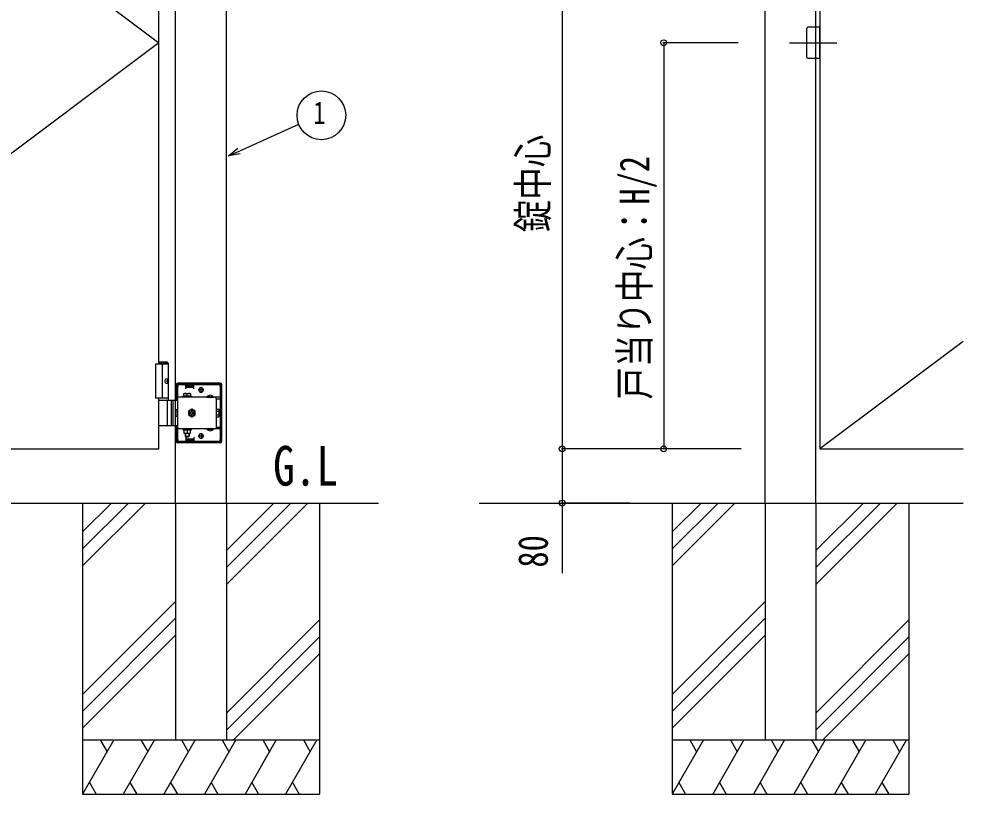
# Model space of a CAD drawing. Units: millimetres, scale not verified. Extents: x -4205 to 4205, y -2970 to 2970.
# Drawn here: x -818 to 577, y -261 to 884 of the extents above; entities that cross this region are included whole.
import ezdxf
from ezdxf.enums import TextEntityAlignment as Align

# ---------------------------------------------------------------- set-up
doc = ezdxf.new("R2010")
doc.units = ezdxf.units.MM
doc.header["$LTSCALE"] = 12
for name, color, linetype in [('0-2_USER1', 3, 'Continuous'), ('0-3_YKK_A1', 4, 'Continuous'), ('0-4_YKK_D', 6, 'Continuous')]:
    doc.layers.add(name, color=color, linetype=linetype)
doc.styles.add('ＭＳ ゴシック', font='')
doc.styles.get('ＭＳ ゴシック').set_extended_font_data('MS Gothic')

msp = doc.modelspace()

# ---------------------------------------------------------------- linework, layer by layer
at = {"layer": '0-3_YKK_A1'}
for p, q in [((-586.31, 169.18), (-586.31, 1465.68)), ((-511.31, 169.18), (-511.31, 1465.68)), ((284.86, 169.18), (284.86, 1465.68)), ((359.86, 169.18), (359.86, 1465.68)), ((-611.31, 374.18), (-611.31, 1324.18)), ((345.86, 869.18), (345.86, 829.18)), ((320.86, 849.18), (390.86, 849.18)), ((348.86, 826.18), (365.86, 826.18)), ((577.36, 407.8), (365.86, 249.18)), ((-598.81, 377.18), (-611.31, 377.18)), ((-598.81, 377.18), (-596.81, 375.18)), ((-596.81, 375.18), (-611.31, 375.18)), ((-606.31, 374.18), (-606.31, 324.18)), ((-596.81, 321.18), (-596.81, 375.18)), ((-599.12, 349.6), (-598.53, 349.6)), ((-598.1, 351.28), (-597.51, 351.28)), ((-599.12, 348.76), (-598.53, 348.76)), ((-598.1, 347.08), (-597.51, 347.08)), ((-585.31, 321.18), (-585.31, 344.18)), ((-583.81, 321.18), (-583.81, 344.18)), ((-520.31, 346.18), (-583.31, 346.18)), ((-520.31, 344.68), (-583.31, 344.68)), ((-583.31, 263.18), (-583.31, 341.18)), ((-582.81, 344.68), (-582.81, 346.18)), ((-580.31, 344.18), (-571.31, 344.18)), ((-574.81, 344.68), (-574.81, 346.18)), ((-571.31, 337.68), (-571.31, 344.18)), ((-571.31, 343.18), (-559.31, 343.18)), ((-571.31, 340.18), (-559.31, 340.18)), ((-570.31, 341.68), (-570.31, 344.68)), ((-560.31, 341.68), (-570.31, 341.68)), ((-560.31, 341.68), (-560.31, 344.68)), ((-559.31, 337.68), (-559.31, 344.18)), ((-559.31, 344.18), (-523.31, 344.18)), ((-544.81, 336.18), (-552.81, 336.18)), ((-552.06, 335.93), (-552.06, 336.43)), ((-548.81, 332.18), (-548.81, 340.18)), ((-545.56, 335.93), (-545.56, 336.43)), ((-520.31, 341.18), (-520.31, 322.88)), ((-519.81, 260.18), (-519.81, 344.18)), ((-518.31, 260.18), (-518.31, 344.18)), ((-596.81, 324.18), (-616.31, 324.18)), ((-611.31, 321.18), (-586.31, 321.18)), ((-592.81, 321.18), (-592.81, 283.18)), ((-590.31, 321.18), (-590.31, 283.18)), ((-586.31, 321.18), (-583.31, 321.18)), ((-583.81, 322.88), (-585.31, 322.88)), ((-520.31, 325.38), (-583.31, 325.38)), ((-575.56, 326.98), (-563.06, 326.98)), ((-575.56, 325.38), (-575.56, 326.98)), ((-563.06, 325.38), (-575.56, 325.38)), ((-574.31, 330.98), (-564.31, 330.98)), ((-574.31, 326.98), (-574.31, 330.98)), ((-564.31, 326.98), (-574.31, 326.98)), ((-569.31, 326.98), (-569.31, 330.54)), ((-564.31, 330.98), (-564.31, 326.98)), ((-563.06, 326.98), (-563.06, 325.38)), ((-540.06, 325.88), (-530.56, 325.88)), ((-540.06, 325.88), (-540.06, 325.38)), ((-540.06, 325.38), (-530.56, 325.38)), ((-537.66, 327.88), (-536.45, 325.4)), ((-536.45, 325.4), (-535.31, 324.8)), ((-534.16, 325.4), (-535.31, 324.8)), ((-532.96, 327.88), (-534.16, 325.4)), ((-530.56, 325.88), (-530.56, 325.38)), ((-526.31, 322.88), (-526.31, 325.38)), ((-526.31, 322.88), (-520.31, 322.88)), ((-526.31, 322.88), (-526.31, 281.48)), ((-598.5, 284.68), (-598.5, 319.68)), ((-562.31, 307.95), (-567.31, 305.06)), ((-557.31, 305.06), (-562.31, 307.95)), ((-526.01, 307.95), (-522.46, 307.95)), ((-526.01, 296.4), (-526.01, 307.95)), ((-522.01, 307.18), (-522.46, 307.95)), ((-522.01, 307.18), (-522.01, 297.18)), ((-567.31, 305.06), (-567.31, 299.29)), ((-567.31, 299.29), (-562.31, 296.4)), ((-565.46, 301.58), (-564.22, 301.58)), ((-562.91, 305.33), (-562.91, 304.09)), ((-561.71, 305.33), (-562.91, 305.33)), ((-562.91, 300.26), (-562.91, 299.03)), ((-562.31, 296.4), (-557.31, 299.29)), ((-561.71, 304.09), (-561.71, 305.33)), ((-559.16, 302.78), (-560.4, 302.78)), ((-560.4, 301.58), (-559.16, 301.58)), ((-559.16, 301.58), (-559.16, 302.78)), ((-557.31, 299.29), (-557.31, 305.06)), ((-526.01, 306.08), (-526.31, 306.08)), ((-526.01, 298.28), (-526.31, 298.28)), ((-526.01, 298.28), (-526.01, 306.08)), ((-526.01, 305.06), (-522.46, 305.06)), ((-526.01, 299.29), (-522.46, 299.29)), ((-526.01, 296.4), (-522.46, 296.4)), ((-522.01, 297.18), (-522.46, 296.4)), ((-586.31, 283.18), (-611.31, 283.18)), ((-583.31, 283.18), (-586.31, 283.18)), ((-585.31, 260.18), (-585.31, 283.18)), ((-583.81, 281.48), (-585.31, 281.48)), ((-583.81, 260.18), (-583.81, 283.18)), ((-536.45, 278.95), (-535.31, 279.55)), ((-534.16, 278.95), (-535.31, 279.55)), ((-526.31, 281.48), (-526.31, 278.98)), ((-526.31, 281.48), (-520.31, 281.48)), ((-520.31, 281.48), (-520.31, 263.18)), ((-520.31, 278.98), (-583.31, 278.98)), ((-563.06, 278.98), (-575.56, 278.98)), ((-575.56, 278.98), (-575.56, 277.38)), ((-575.56, 277.38), (-563.06, 277.38)), ((-574.31, 277.38), (-574.31, 272.38)), ((-564.31, 277.38), (-574.31, 277.38)), ((-574.31, 272.38), (-564.31, 272.38)), ((-572.51, 278.98), (-572.51, 277.38)), ((-572.31, 272.38), (-572.31, 267.98)), ((-572.31, 267.98), (-566.31, 267.98)), ((-572.31, 267.98), (-571.31, 266.98)), ((-571.77, 272.38), (-571.77, 267.44)), ((-571.31, 266.98), (-567.31, 266.98)), ((-571.31, 266.68), (-571.31, 260.18)), ((-569.31, 277.38), (-569.31, 272.81)), ((-566.31, 267.98), (-567.31, 266.98)), ((-566.85, 272.38), (-566.85, 267.44)), ((-566.31, 272.38), (-566.31, 267.98)), ((-566.11, 278.98), (-566.11, 277.38)), ((-564.31, 272.38), (-564.31, 277.38)), ((-563.06, 277.38), (-563.06, 278.98)), ((-559.31, 266.68), (-559.31, 260.18)), ((-544.81, 268.18), (-552.81, 268.18)), ((-552.06, 268.43), (-552.06, 267.93)), ((-548.81, 272.18), (-548.81, 264.18)), ((-545.56, 268.43), (-545.56, 267.93)), ((-540.06, 278.98), (-530.56, 278.98)), ((-540.06, 278.47), (-540.06, 278.98)), ((-540.06, 278.47), (-530.56, 278.47)), ((-537.66, 276.47), (-536.45, 278.95)), ((-532.96, 276.47), (-534.16, 278.95)), ((-530.56, 278.47), (-530.56, 278.98)), ((-520.31, 259.68), (-583.31, 259.68)), ((-520.31, 258.18), (-583.31, 258.18)), ((-582.81, 258.18), (-582.81, 259.68)), ((-571.31, 260.18), (-580.31, 260.18)), ((-574.81, 258.18), (-574.81, 259.68)), ((-571.31, 264.18), (-559.31, 264.18)), ((-571.31, 261.18), (-559.31, 261.18)), ((-570.31, 262.68), (-570.31, 259.68)), ((-560.31, 262.68), (-570.31, 262.68)), ((-560.31, 262.68), (-560.31, 259.68)), ((-523.31, 260.18), (-559.31, 260.18)), ((-2213.31, 169.18), (-286.59, 169.18)), ((-723.81, 169.18), (-723.81, -260.82)), ((-681.02, 169.18), (-723.81, 126.38)), ((-656.02, 169.18), (-723.81, 101.38)), ((-631.02, 169.18), (-723.81, 76.38)), ((-586.31, 169.18), (-586.31, -180.82)), ((-511.31, 169.18), (-511.31, -180.82)), ((-441.02, 169.18), (-511.31, 98.88)), ((-416.02, 169.18), (-511.31, 73.88)), ((-391.02, 169.18), (-511.31, 48.88)), ((-373.81, 169.18), (-373.81, -260.82)), ((-137.92, 169.18), (577.36, 169.18)), ((147.36, 169.18), (147.36, -260.82)), ((190.15, 169.18), (147.36, 126.38)), ((215.15, 169.18), (147.36, 101.38)), ((240.15, 169.18), (147.36, 76.38)), ((284.86, 169.18), (284.86, -180.82)), ((359.86, 169.18), (359.86, -180.82)), ((430.15, 169.18), (359.86, 98.88)), ((455.15, 169.18), (359.86, 73.88)), ((480.15, 169.18), (359.86, 48.88)), ((497.36, 169.18), (497.36, -260.82)), ((-586.31, 23.88), (-723.81, -113.62)), ((284.86, 23.88), (147.36, -113.62)), ((-586.31, -1.12), (-723.81, -138.62)), ((-511.31, -141.12), (-373.81, -3.62)), ((284.86, -1.12), (147.36, -138.62)), ((359.86, -141.12), (497.36, -3.62)), ((-723.81, -163.62), (-586.31, -26.12)), ((147.36, -163.62), (284.86, -26.12)), ((-373.81, -28.62), (-511.31, -166.12)), ((497.36, -28.62), (359.86, -166.12)), ((-373.81, -53.62), (-501.02, -180.82)), ((497.36, -53.62), (370.15, -180.82)), ((-723.81, -180.82), (-373.81, -180.82)), ((-677.62, -180.82), (-723.81, -260.82)), ((-697.62, -180.82), (-687.62, -198.15)), ((-617.62, -180.82), (-663.81, -260.82)), ((-637.62, -180.82), (-627.62, -198.15)), ((-557.62, -180.82), (-603.81, -260.82)), ((-586.31, -180.82), (-511.31, -180.82)), ((-577.62, -180.82), (-567.62, -198.15)), ((-497.62, -180.82), (-543.81, -260.82)), ((-517.62, -180.82), (-507.62, -198.15)), ((-437.62, -180.82), (-483.81, -260.82)), ((-457.62, -180.82), (-447.62, -198.15)), ((-377.62, -180.82), (-423.81, -260.82)), ((-397.62, -180.82), (-387.62, -198.15)), ((147.36, -180.82), (497.36, -180.82)), ((193.55, -180.82), (147.36, -260.82)), ((173.55, -180.82), (183.55, -198.15)), ((253.55, -180.82), (207.36, -260.82)), ((233.55, -180.82), (243.55, -198.15)), ((313.55, -180.82), (267.36, -260.82)), ((284.86, -180.82), (359.86, -180.82)), ((293.55, -180.82), (303.55, -198.15)), ((373.55, -180.82), (327.36, -260.82)), ((353.55, -180.82), (363.55, -198.15)), ((433.55, -180.82), (387.36, -260.82)), ((413.55, -180.82), (423.55, -198.15)), ((493.55, -180.82), (447.36, -260.82)), ((473.55, -180.82), (483.55, -198.15)), ((-713.81, -243.5), (-703.81, -260.82)), ((-653.81, -243.5), (-643.81, -260.82)), ((-593.81, -243.5), (-583.81, -260.82)), ((-533.81, -243.5), (-523.81, -260.82)), ((-473.81, -243.5), (-463.81, -260.82)), ((-413.81, -243.5), (-403.81, -260.82)), ((157.36, -243.5), (167.36, -260.82)), ((217.36, -243.5), (227.36, -260.82)), ((277.36, -243.5), (287.36, -260.82)), ((337.36, -243.5), (347.36, -260.82)), ((397.36, -243.5), (407.36, -260.82)), ((457.36, -243.5), (467.36, -260.82)), ((-723.81, -260.82), (-373.81, -260.82)), ((147.36, -260.82), (497.36, -260.82))]:
    msp.add_line(p, q, dxfattribs=at)
for points in [[(-611.31, 1449.18), (-1411.31, 1449.18), (-1411.31, 249.18), (-611.31, 249.18), (-611.31, 324.18)], [(-1411.31, 1449.18), (-611.31, 849.18), (-1411.31, 249.18)], [(577.36, 1449.18), (365.86, 1449.18), (365.86, 249.18), (577.36, 249.18)], [(365.86, 826.18), (365.86, 872.18), (348.86, 872.18)], [(-596.81, 374.18), (-616.31, 374.18), (-616.31, 324.18)], [(-598.53, 349.6), (-598.41, 349.61), (-598.3, 349.66), (-598.2, 349.74), (-598.12, 349.84), (-598.05, 349.97), (-598.01, 350.11), (-597.99, 350.27), (-597.99, 350.44)], [(-597.4, 350.44), (-597.37, 350.27), (-597.32, 350.11), (-597.26, 349.97), (-597.18, 349.84), (-597.08, 349.74), (-597.02, 349.69)], [(-597.99, 347.92), (-597.99, 348.08), (-598.01, 348.24), (-598.05, 348.38), (-598.12, 348.51), (-598.2, 348.61), (-598.3, 348.69), (-598.41, 348.74), (-598.53, 348.76)], [(-597.02, 348.66), (-597.08, 348.61), (-597.18, 348.51), (-597.26, 348.38), (-597.32, 348.24), (-597.37, 348.08), (-597.4, 347.92)], [(-583.31, 297.08), (-585.31, 297.08), (-585.31, 307.28), (-583.31, 307.28)], [(-564.22, 302.78), (-565.46, 302.78), (-565.46, 301.58)], [(-562.91, 299.03), (-561.71, 299.03), (-561.71, 300.26)]]:
    msp.add_lwpolyline(points, dxfattribs=at)
for centre, radius, start, end in [((348.86, 869.18), 3, 90, 180), ((348.86, 829.18), 3, 180, 270), ((-583.31, 344.18), 2, 90, 180), ((-583.31, 344.18), 0.5, 90, 180), ((-580.31, 341.18), 3, 90, 180), ((-548.81, 336.43), 3.25, 0, 180), ((-548.81, 335.93), 3.25, 180, 0), ((-523.31, 341.18), 3, 0, 90), ((-520.31, 344.18), 2, 0, 90), ((-520.31, 344.18), 0.5, 0, 90), ((-600, 319.68), 1.5, 0, 90), ((-571.81, 323.54), 7.43, 70.34714, 109.65286), ((-566.81, 323.54), 7.43, 70.34714, 109.65286), ((-535.31, 322.6), 5.77, 34.65097, 145.34903), ((-562.31, 302.18), 5, 76.88299, 190.15922), ((-562.31, 302.18), 5, 190.15922, 76.88299), ((-524.56, 306.51), 2.56, 325.61575, 34.38425), ((-562.31, 302.18), 4.3, 83.27178, 183.77043), ((-562.31, 302.18), 4.3, 183.77043, 83.27178), ((-564.22, 304.09), 1.31, 270, 0), ((-564.22, 300.26), 1.31, 0, 90), ((-560.4, 304.09), 1.31, 180, 270), ((-560.4, 300.26), 1.31, 90, 180), ((-531.56, 302.18), 9.55, 342.41205, 17.58795), ((-524.56, 297.84), 2.56, 325.61575, 34.38425), ((-600, 284.68), 1.5, 270, 0), ((-571.81, 279.81), 7.43, 250.34714, 289.65286), ((-566.81, 279.81), 7.43, 250.34714, 289.65286), ((-548.81, 268.43), 3.25, 0, 180), ((-548.81, 267.93), 3.25, 180, 0), ((-535.31, 281.75), 5.77, 214.65097, 325.34903), ((-583.31, 260.18), 2, 180, 270), ((-583.31, 260.18), 0.5, 180, 270), ((-580.31, 263.18), 3, 180, 270), ((-523.31, 263.18), 3, 270, 0), ((-520.31, 260.18), 0.5, 270, 0), ((-520.31, 260.18), 2, 270, 0)]:
    msp.add_arc(centre, radius, start, end, dxfattribs=at)
msp.add_ellipse((-599.47, 349.18), major_axis=(0, -3.5), ratio=0.707107, dxfattribs=at)
for centre, start_param, end_param in [((-605.48, 349.18), 4.6657054, 4.7590726), ((-604.29, 349.18), 4.8528504, 4.9478932), ((-603.7, 349.18), 4.8528504, 4.9478932), ((-604.29, 349.18), 4.4768847, 4.5719276), ((-603.7, 349.18), 4.4768847, 4.5719276)]:
    msp.add_ellipse(centre, major_axis=(0, 9), ratio=0.707107, start_param=start_param, end_param=end_param, dxfattribs=at)
at = {"layer": '0-4_YKK_D'}
for p, q in [((-15.14, 1049.18), (-15.14, 249.18)), ((245.03, 849.18), (133.86, 849.18)), ((134.86, 849.18), (134.86, 249.18)), ((243.48, 249.18), (-16.14, 249.18)), ((243.48, 249.18), (-16.14, 249.18)), ((249.18, 249.18), (133.86, 249.18)), ((84.14, 169.18), (-16.14, 169.18))]:
    msp.add_line(p, q, dxfattribs=at)
for points in [[(-508.1, 682.07), (-492.61, 689.08), (-404.52, 728.93)], [(-490.73, 684.93), (-508.1, 682.07), (-494.49, 693.23)], [(-15.14, 249.18), (-15.14, 169.18), (-15.14, 65.78)]]:
    msp.add_lwpolyline(points, dxfattribs=at)
for centre, radius in [((134.86, 849.18), 4.25), ((-370.94, 741.91), 36), ((-15.14, 249.18), 4.25), ((134.86, 249.18), 4.25), ((-15.14, 169.18), 4.25)]:
    msp.add_circle(centre, radius, dxfattribs=at)

# ---------------------------------------------------------------- texts
at = {"layer": '0-2_USER1', "style": 'ＭＳ ゴシック', "width": 0.8}
msp.add_text('G.L', height=58.65, dxfattribs=at).set_placement((-442.28, 177.32), align=Align.BOTTOM_LEFT)
at = {"layer": '0-4_YKK_D', "style": 'ＭＳ ゴシック', "width": 0.8}
msp.add_text('1', height=32.99, dxfattribs=at).set_placement((-382.94, 719.41), align=Align.BOTTOM_LEFT)
for s, p in [('錠中心', (-23.14, 569.18)), ('戸当り中心：H/2', (126.86, 321.98)), ('80', (-23.14, 73.78))]:
    msp.add_text(s, height=43.99, rotation=90, dxfattribs=at).set_placement(p, align=Align.BOTTOM_LEFT)

doc.saveas('drawing.dxf')
